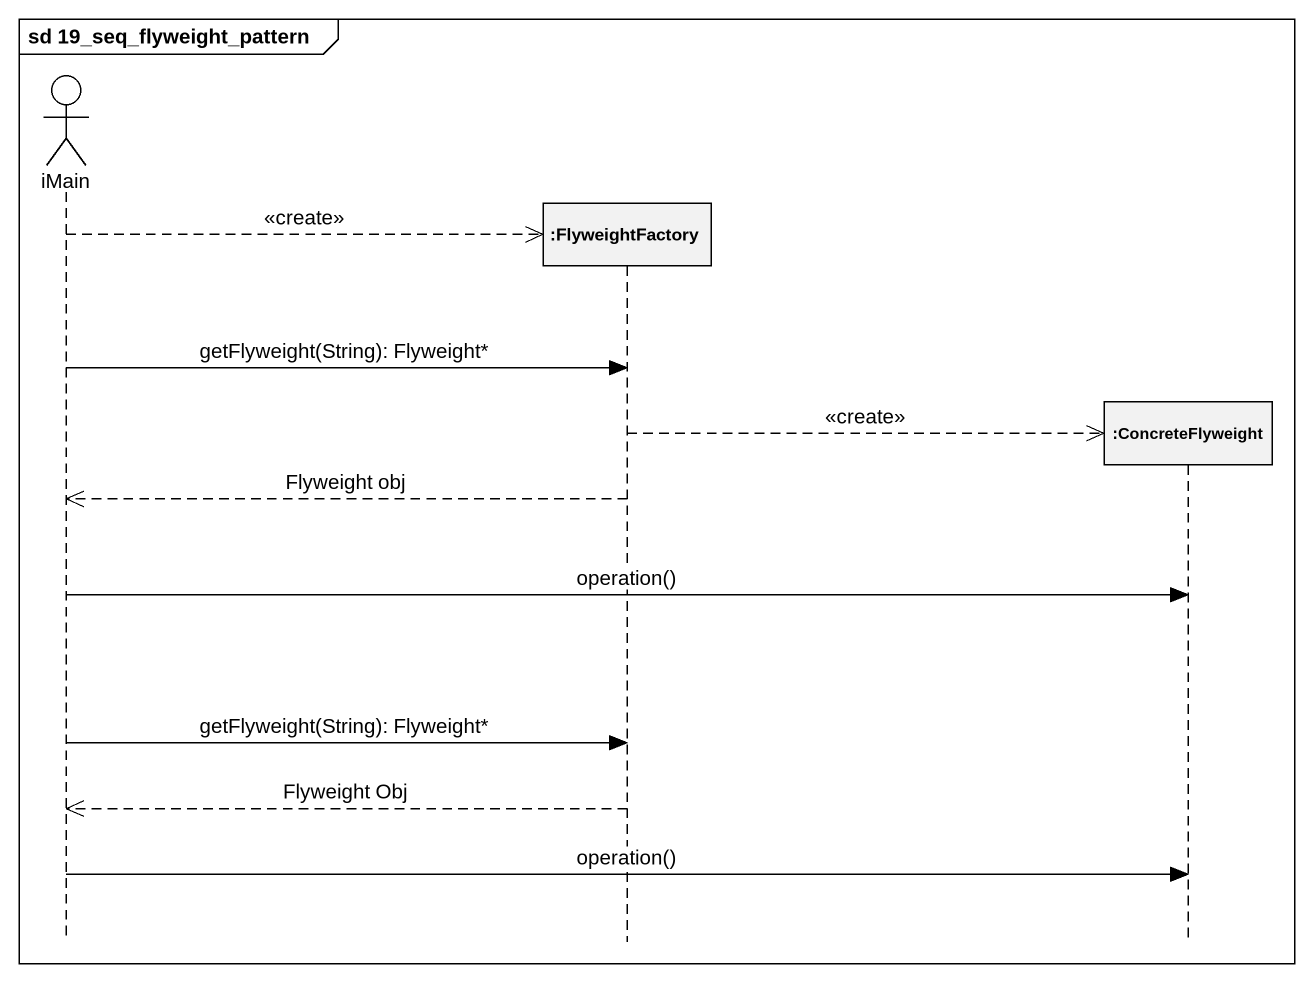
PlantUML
@startuml
mainframe sd 19_seq_flyweight_pattern
hide footbox
actor iMain
participant ":FlyweightFactory" as FlyweightFactory
participant ":ConcreteFlyweight" as ConcreteFlyweight

iMain -->> FlyweightFactory ** : <<create>>
iMain -> FlyweightFactory : getFlyweight(String): Flyweight*
FlyweightFactory -->> ConcreteFlyweight ** : <<create>>
FlyweightFactory -->> iMain : Flyweight obj
iMain -> ConcreteFlyweight : operation()
iMain -> FlyweightFactory : getFlyweight(String): Flyweight*
FlyweightFactory -->> iMain : Flyweight Obj
iMain -> ConcreteFlyweight : operation()
@enduml
